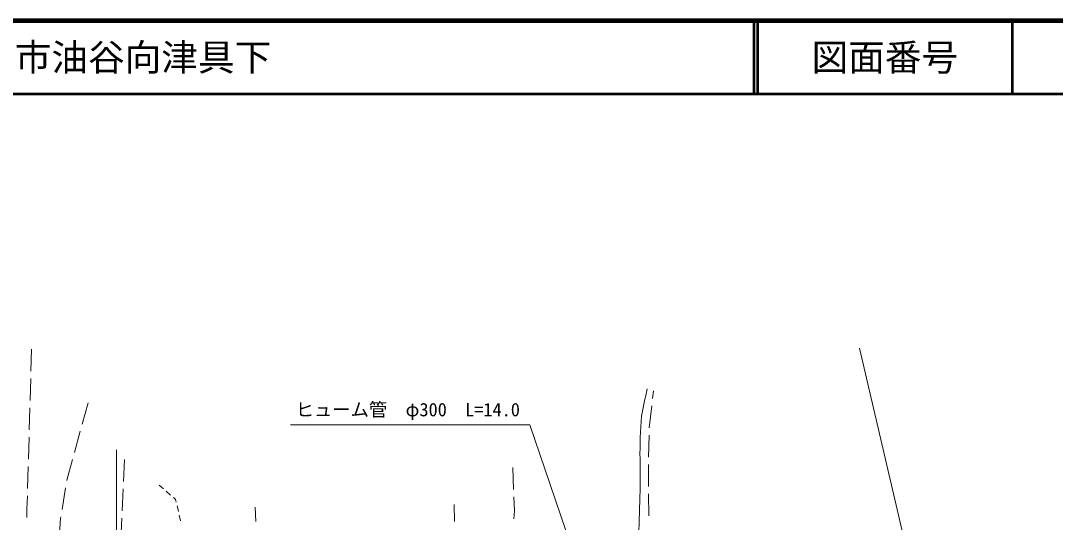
# Model space of a CAD drawing. Units: millimetres, scale not verified. Extents: x 40000 to 680000, y 20000 to 380000.
# Drawn here: x 408646 to 549903, y 311563 to 380000 of the extents above; entities that cross this region are included whole.
import ezdxf
from ezdxf.enums import TextEntityAlignment as Align

# ---------------------------------------------------------------- set-up
doc = ezdxf.new("R2010")
doc.units = ezdxf.units.MM
doc.header["$LTSCALE"] = 1000
for name, color, linetype, lineweight in [('M-BGD', 7, 'Continuous', 13), ('M-TTL', 2, 'Continuous', 140), ('M-TTL-LINE', 7, 'Continuous', 50), ('M-TTL-TXT', 7, 'Continuous', 13)]:
    doc.layers.add(name, color=color, linetype=linetype, lineweight=lineweight)
doc.styles.add('ＭＳ ゴシック', font='')
doc.styles.get('ＭＳ ゴシック').set_extended_font_data('MS Gothic')

msp = doc.modelspace()

# ---------------------------------------------------------------- linework, layer by layer
at = {"layer": 'M-BGD'}
for p, q in [((410133, 335187), (410046, 332189)), ((534185, 288112), (523180, 335333)), ((410017, 331189), (409930, 328190)), ((494908, 328435), (495028, 329517)), ((417052, 324955), (417852, 327846)), ((409901, 327191), (409814, 324192)), ((494470, 324459), (494799, 327441)), ((415985, 321100), (416785, 323991)), ((445504, 324876), (478144, 324876)), ((491355, 286220), (478144, 324876)), ((409785, 323192), (409698, 320194)), ((494375, 320461), (494441, 323460)), ((414936, 317310), (415719, 320136)), ((422688, 317142), (422824, 320139)), ((494373, 316461), (494362, 319461)), ((409669, 319194), (409582, 316195)), ((475849, 319044), (475950, 316046)), ((414926, 317243), (414936, 317310)), ((427536, 316642), (428140, 316118)), ((409553, 315196), (409500, 313357)), ((414293, 313294), (414767, 316256)), ((422506, 313146), (422642, 316143)), ((428518, 315791), (429122, 315266)), ((475984, 315046), (476049, 313107)), ((494388, 312461), (494377, 315461)), ((429500, 314939), (429804, 314675)), ((429804, 314675), (429894, 314288)), ((430008, 313801), (430189, 313022)), ((440733, 311665), (440677, 313607)), ((467890, 311669), (467844, 314007)), ((409500, 313357), (409500, 312197)), ((414102, 312106), (414134, 312306)), ((430303, 312535), (430484, 311756)), ((476049, 313107), (475997, 312049)), ((413883, 309317), (414102, 312106)), ((422324, 309150), (422461, 312147))]:
    msp.add_line(p, q, dxfattribs=at)
for points, knots in [([(430560, 268888), (431856, 269686), (433132, 270517), (434448, 271281), (435500, 271892), (436520, 272582), (437650, 273032), (438663, 273435), (439746, 273637), (440811, 273866), (442530, 274235), (444295, 274362), (446014, 274733), (446689, 274879), (447371, 275019), (448015, 275267), (449146, 275700), (450186, 276341), (451251, 276918), (452507, 277599), (453689, 278418), (454970, 279052), (457224, 280170), (459703, 280805), (461924, 281988), (462399, 282240), (462858, 282530), (463275, 282871), (464053, 283509), (464624, 284373), (465393, 285023), (467045, 286419), (468964, 287468), (470713, 288742), (472833, 290286), (474846, 291975), (476983, 293495), (478758, 294756), (480613, 295899), (482420, 297114), (484193, 298306), (486098, 299328), (487723, 300716), (488848, 301676), (489938, 302721), (490759, 303951), (491631, 305260), (492305, 306730), (492693, 308254), (493197, 310231), (493059, 312320), (493160, 314358), (493353, 318245), (492989, 322164), (493427, 326032), (493570, 327295), (493938, 328522), (494194, 329767)], [0, 0, 0, 0, 1, 1, 1, 2, 2, 2, 3, 3, 3, 4, 4, 4, 5, 5, 5, 6, 6, 6, 7, 7, 7, 8, 8, 8, 9, 9, 9, 10, 10, 10, 11, 11, 11, 12, 12, 12, 13, 13, 13, 14, 14, 14, 15, 15, 15, 16, 16, 16, 17, 17, 17, 18, 18, 18, 19, 19, 19, 19]), ([(378540, 261530), (378729, 261934), (378809, 262409), (379106, 262742), (379770, 263489), (380770, 263857), (381657, 264318), (383394, 265221), (385207, 265983), (387052, 266636), (389943, 267661), (392988, 268198), (395908, 269138), (398998, 270133), (402092, 271149), (405063, 272457), (406361, 273027), (407679, 273601), (408832, 274424), (410142, 275359), (411331, 276487), (412335, 277743), (413449, 279137), (414300, 280736), (415070, 282346), (416288, 284893), (417126, 287607), (418022, 290284), (418948, 293057), (419833, 295849), (420523, 298690), (420876, 300141), (421202, 301607), (421357, 303092), (421992, 309176), (421613, 315322), (421741, 321437)], [0, 0, 0, 0, 1, 1, 1, 2, 2, 2, 3, 3, 3, 4, 4, 4, 5, 5, 5, 6, 6, 6, 7, 7, 7, 8, 8, 8, 9, 9, 9, 10, 10, 10, 11, 11, 11, 12, 12, 12, 12])]:
    msp.add_open_spline(points, degree=3, knots=knots, dxfattribs=at)
at = {"layer": 'M-TTL'}
msp.add_line((680000, 380000), (40000, 380000), dxfattribs=at)
at = {"layer": 'M-TTL-LINE'}
for p, q in [((508747, 380000), (508747, 370000)), ((509247, 380000), (509247, 370000)), ((543997, 380000), (543997, 370000)), ((40000, 370000), (680000, 370000))]:
    msp.add_line(p, q, dxfattribs=at)

# ---------------------------------------------------------------- texts
at = {"layer": 'M-BGD', "style": 'ＭＳ ゴシック'}
msp.add_text('ヒューム管\u3000φ300\u3000L=14.0', height=1833, dxfattribs=at).set_placement((461499, 325473), align=Align.BOTTOM_CENTER)
at = {"layer": 'M-TTL-TXT', "style": 'ＭＳ ゴシック'}
msp.add_text('地 名      長門市油谷向津具下', height=3666, dxfattribs=at).set_placement((370380, 375000), align=Align.MIDDLE_LEFT)
msp.add_text('図面番号', height=3666, dxfattribs=at).set_placement((526622, 375000), align=Align.MIDDLE_CENTER)

doc.saveas('drawing.dxf')
